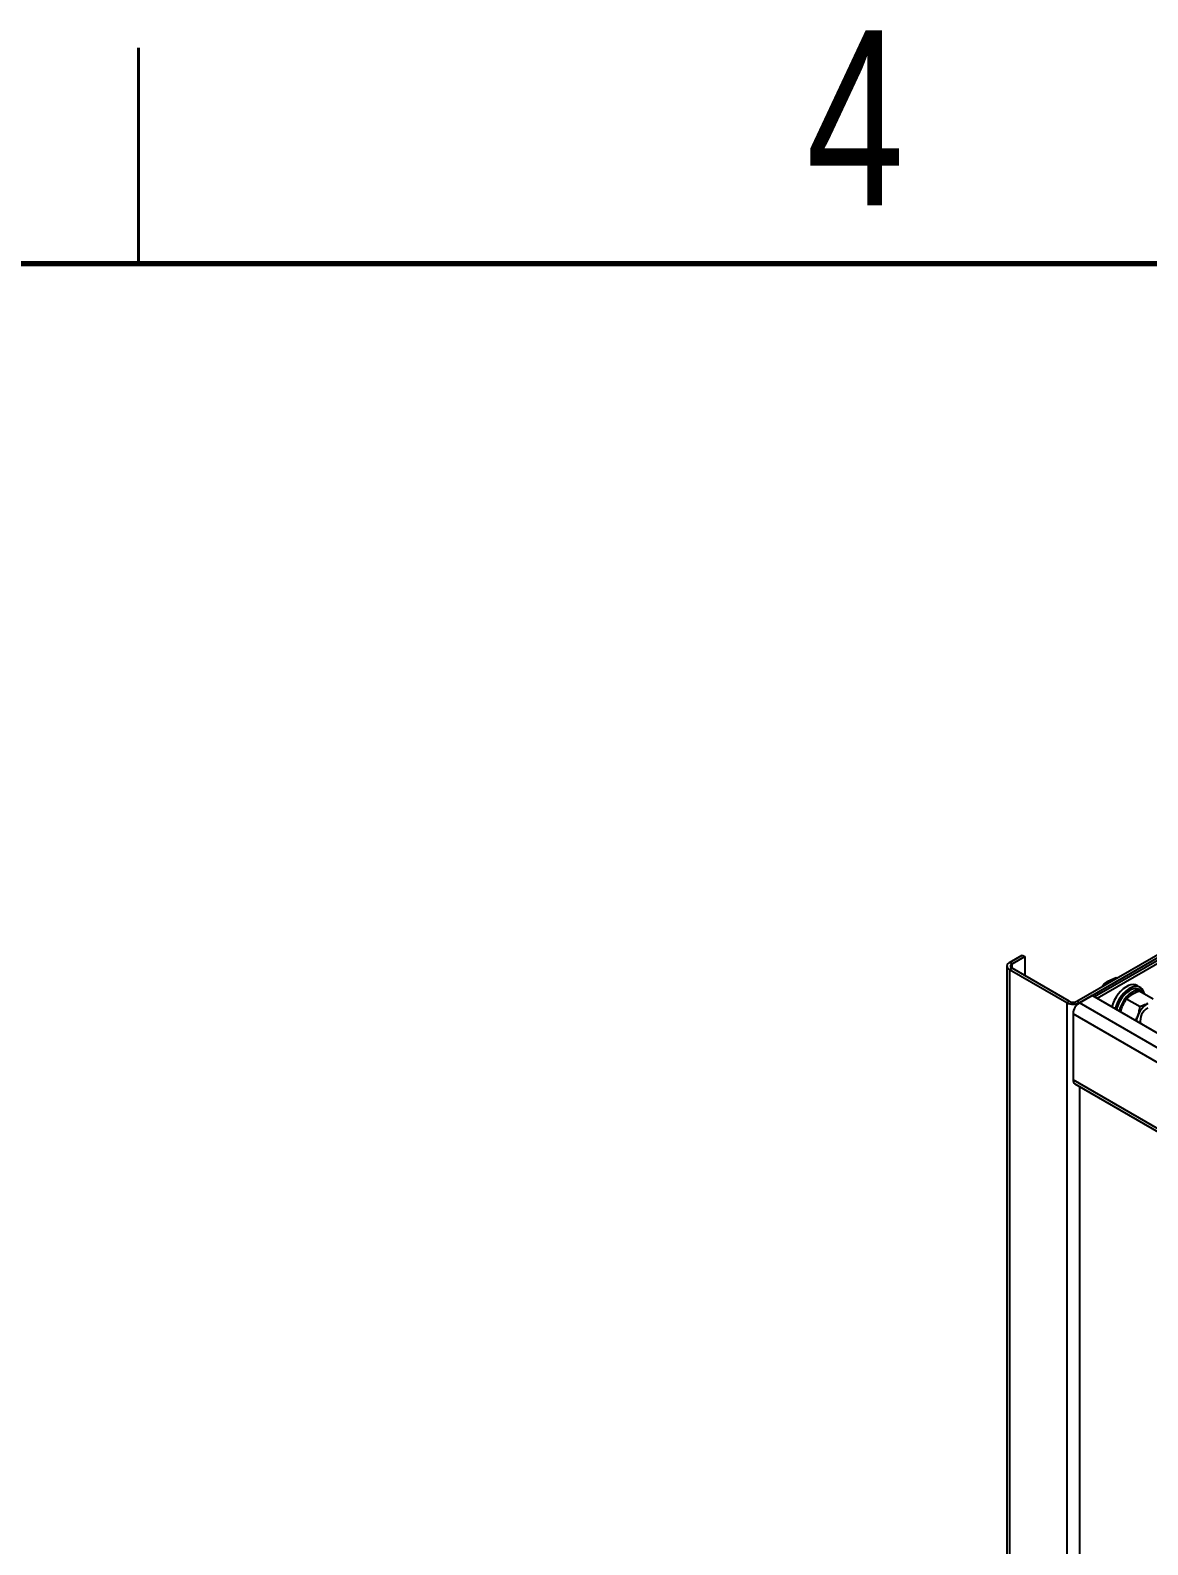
# Model space of a CAD drawing. Header units: millimetres. Extents: x -361 to 14022, y -1822 to 1455.
# Drawn here: x 3935 to 3973.9, y 921.3 to 974 of the extents above; entities that cross this region are included whole.
import ezdxf

# ---------------------------------------------------------------- set-up
doc = ezdxf.new("R2010")
doc.units = ezdxf.units.MM
doc.styles.add('SLDTEXTSTYLE0', font='TXT', dxfattribs={"width": 0.75})

msp = doc.modelspace()

# ---------------------------------------------------------------- linework, layer by layer
at = {"color": 7, "linetype": 'Continuous', "lineweight": 35}
for p, q in [((3938.757859, 973.359801), (3938.757859, 965.859801)), ((3938.757859, 965.859801), (3938.757859, 973.359801))]:
    msp.add_line(p, q, dxfattribs=at)
at = {"color": 7, "linetype": 'Continuous', "lineweight": 70}
msp.add_line((3738.757859, 965.859801), (4138.757859, 965.859801), dxfattribs=at)
at = {"color": 7, "linetype": 'Continuous', "lineweight": 25}
for p, q in [((3971.409835, 940.188462), (3978.038961, 944.015375)), ((3971.498223, 940.137437), (3978.127349, 943.96435)), ((3977.685407, 943.607155), (3972.028568, 940.341531)), ((3977.773796, 943.556129), (3972.116956, 940.290505)), ((3969.067544, 941.540638), (3969.509485, 941.795766)), ((3969.155932, 941.489613), (3969.597874, 941.74474)), ((3969.509485, 941.795766), (3969.597874, 941.74474)), ((3969.597874, 941.74474), (3969.597874, 941.081409)), ((3968.976014, 941.413075), (3968.976014, 859.248655)), ((3969.155932, 941.489613), (3969.067544, 941.540638)), ((3969.155932, 941.336536), (3969.067544, 941.285511)), ((3971.056281, 940.137437), (3969.067544, 941.285511)), ((3969.067544, 941.285511), (3969.067544, 859.121092)), ((3971.14467, 940.188462), (3969.155932, 941.336536)), ((3972.28507, 940.693725), (3972.320575, 940.749672)), ((3972.35128, 940.731947), (3972.320575, 940.749672)), ((3972.810559, 940.997083), (3972.779854, 941.014809)), ((3973.618862, 940.672021), (3973.508377, 940.735803)), ((3973.666361, 940.539959), (3973.573554, 940.593535)), ((3971.14467, 940.188462), (3971.056281, 940.137437)), ((3971.056281, 940.137437), (3971.056281, 857.973018)), ((3971.409835, 940.188462), (3971.498223, 940.137437)), ((3971.940165, 940.392564), (3971.498223, 940.137437)), ((4037.789484, 901.868307), (3971.498223, 940.137437)), ((4038.231426, 902.123434), (3971.940165, 940.392564)), ((3973.142586, 940.275135), (3973.610705, 940.004896)), ((3973.601866, 940.540272), (3974.069984, 940.270033)), ((4037.568513, 901.485574), (3971.277252, 939.754704)), ((3971.277252, 939.754704), (3971.277252, 937.458183)), ((4037.568513, 899.189053), (3971.277252, 937.458183)), ((3971.341986, 937.315107), (4037.633247, 899.045976))]:
    msp.add_line(p, q, dxfattribs=at)
at = {"color": 8, "linetype": 'Continuous', "lineweight": 25}
for p, q in [((3969.155932, 941.336536), (3969.155932, 941.489613)), ((3971.498223, 937.224913), (3971.498223, 860.779877))]:
    msp.add_line(p, q, dxfattribs=at)
at = {"color": 7, "linetype": 'Continuous', "lineweight": 25, "flags": 128}
for points in [[(3973.508377, 940.735803), (3973.456632, 940.758377), (3973.378711, 940.770832), (3973.293337, 940.762487), (3973.203104, 940.733595), (3973.110753, 940.685035), (3973.01909, 940.618281), (3972.930901, 940.535362), (3972.848865, 940.438798), (3972.775475, 940.331522), (3972.71296, 940.216794), (3972.66322, 940.098101), (3972.631313, 939.993573)], [(3973.763052, 940.44722), (3973.761755, 940.453449), (3973.734037, 940.539285), (3973.691426, 940.609418), (3973.635217, 940.661718), (3973.567117, 940.694595), (3973.489197, 940.70705), (3973.403823, 940.698705), (3973.313589, 940.669813), (3973.221239, 940.621253), (3973.129576, 940.554499), (3973.041387, 940.47158), (3972.959351, 940.375016), (3972.88596, 940.26774), (3972.823445, 940.153012), (3972.773706, 940.034319), (3972.741798, 939.929791)], [(3973.573554, 940.593535), (3973.548002, 940.606159), (3973.476841, 940.623354), (3973.397524, 940.619512), (3973.312829, 940.594769), (3973.225721, 940.549991), (3973.139248, 940.486745), (3973.05644, 940.407245), (3972.980194, 940.314275), (3972.913179, 940.21109), (3972.857744, 940.101302), (3972.815826, 939.988754), (3972.793182, 939.900128)], [(3973.751803, 940.453714), (3973.749073, 940.458207), (3973.701324, 940.514953), (3973.64081, 940.552582), (3973.569648, 940.569777), (3973.490332, 940.565936), (3973.405637, 940.541193), (3973.318528, 940.496414), (3973.232056, 940.433168), (3973.149247, 940.353669), (3973.073001, 940.260699), (3973.005987, 940.157513), (3972.950551, 940.047725), (3972.908634, 939.935177), (3972.885989, 939.846551)]]:
    msp.add_lwpolyline(points, dxfattribs=at)
at = {"color": 7, "linetype": 'Continuous', "lineweight": 25}
for centre, radius, start, end in [((3969.115958, 941.413075), 0.136442, 110.7834208, 249.2165792), ((3969.184981, 941.413075), 0.081865, 110.7834208, 249.2165792), ((3971.277252, 940.563909), 0.480319, 242.6096722, 297.3903278), ((3971.277252, 940.444346), 0.288192, 242.6096722, 297.3903278), ((3971.757007, 939.732873), 0.480252, 122.6054783, 177.3945215), ((3974.341475, 939.38997), 0.863306, 122.6379706, 159.7728862), ((3974.26718, 939.397608), 0.791168, 158.4314954, 172.4215757), ((3974.147179, 939.506627), 0.531663, 120.6840015, 189.2202067), ((3971.430378, 937.441281), 0.154056, 173.7011525, 234.9866671)]:
    msp.add_arc(centre, radius, start, end, dxfattribs=at)
for points, knots in [([(3972.320575, 940.749672), (3972.364935, 940.792258), (3972.421834, 940.846881), (3972.497922, 940.892661), (3972.514689, 940.902749)], [0, 0, 0, 0, 0.779636077, 1, 1, 1, 1]), ([(3972.514689, 940.902749), (3972.581802, 940.936138), (3972.665311, 940.977685), (3972.761055, 941.008716), (3972.779854, 941.014809)], [0, 0, 0, 0, 0.803647298, 1, 1, 1, 1]), ([(3972.992241, 939.999707), (3972.995005, 940.006698), (3973.015937, 940.059633), (3973.062556, 940.155311), (3973.115747, 940.234951), (3973.142586, 940.275135)], [0, 0, 0, 0, 0.070090032, 0.530784434, 1, 1, 1, 1]), ([(3973.336701, 940.428212), (3973.316347, 940.415853), (3973.240581, 940.369848), (3973.183982, 940.315144), (3973.142586, 940.275135)], [0, 0, 0, 0, 0.268633605, 1, 1, 1, 1]), ([(3973.601866, 940.540272), (3973.577224, 940.532238), (3973.481548, 940.501047), (3973.398419, 940.459246), (3973.336701, 940.428212)], [0, 0, 0, 0, 0.257551345, 1, 1, 1, 1]), ([(3973.87587, 940.116956), (3973.854462, 940.105206), (3973.774769, 940.061468), (3973.680009, 940.028793), (3973.610705, 940.004896)], [0, 0, 0, 0, 0.268633605, 1, 1, 1, 1]), ([(3972.938319, 939.816343), (3972.939952, 939.825296), (3972.951513, 939.888661), (3972.973425, 939.948405), (3972.992241, 939.999707)], [0, 0, 0, 0, 0.141293987, 1, 1, 1, 1]), ([(3973.449348, 939.521331), (3973.453989, 939.528548), (3973.486832, 939.579628), (3973.510815, 939.638176), (3973.53141, 939.688452)], [0, 0, 0, 0, 0.141293987, 1, 1, 1, 1]), ([(3973.53141, 939.688452), (3973.534089, 939.695491), (3973.554378, 939.748798), (3973.585479, 939.853434), (3973.602245, 939.954101), (3973.610705, 940.004896)], [0, 0, 0, 0, 0.0700900317, 0.5307844344, 1, 1, 1, 1])]:
    msp.add_open_spline(points, degree=3, knots=knots, dxfattribs=at)

# ---------------------------------------------------------------- texts
at = {"color": 7, "linetype": 'Continuous', "lineweight": 0, "insert": (3963.696476, 973.973491), "char_height": 6.096, "attachment_point": 2, "style": 'SLDTEXTSTYLE0'}
msp.add_mtext('4', dxfattribs=at)

doc.saveas('drawing.dxf')
